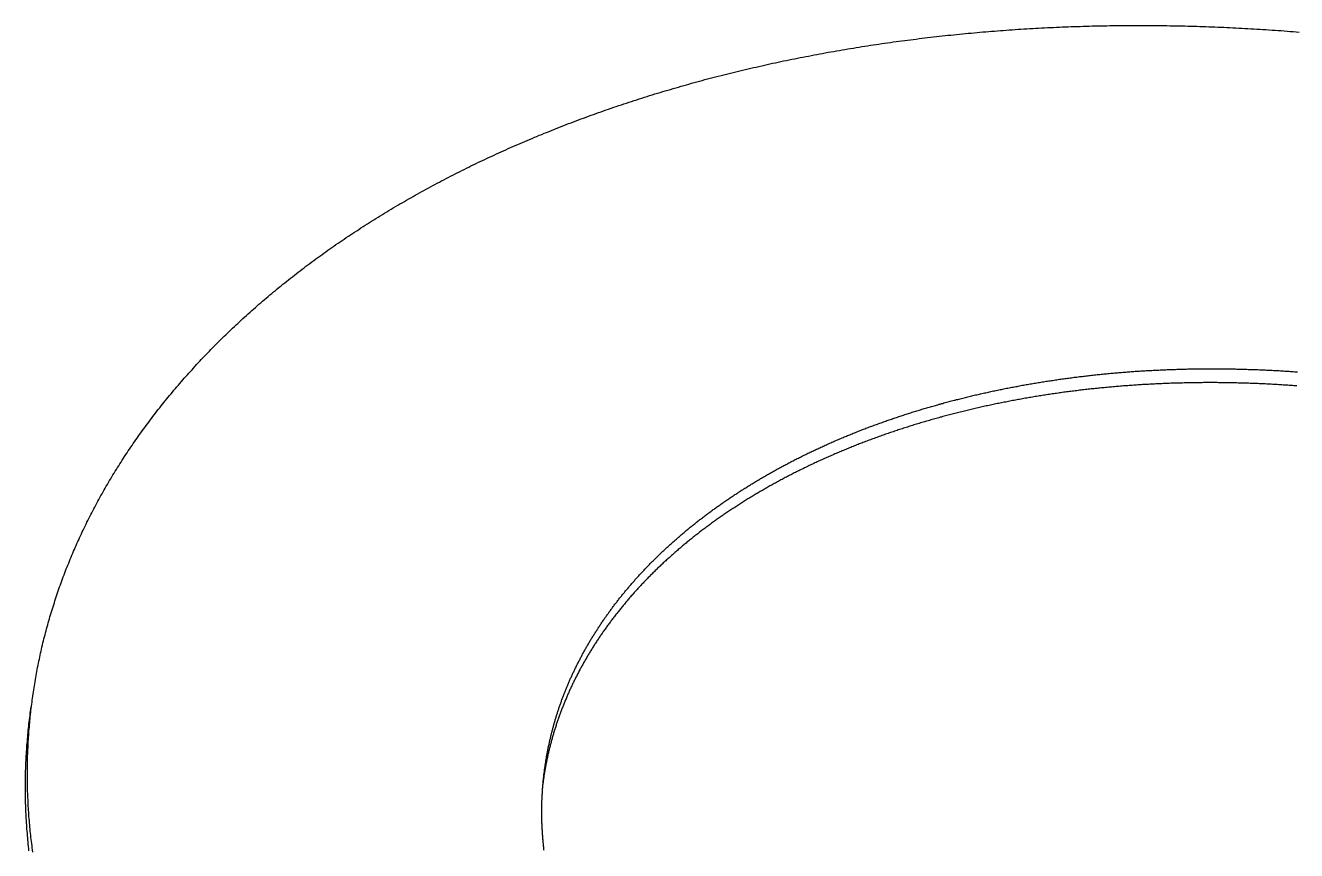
# Model space of a CAD drawing. Extents: x 2.75 to 8.34, y 2.35 to 7.17.
# Drawn here: x 7.69213 to 7.70933, y 7.07518 to 7.08635 of the extents above; entities that cross this region are included whole.
import ezdxf

# ---------------------------------------------------------------- set-up
doc = ezdxf.new("R2010")
doc.units = 0
doc.header["$LTSCALE"] = 0.5
doc.layers.add('VISIBLE', color=7, linetype='CONTINUOUS')

msp = doc.modelspace()

# ---------------------------------------------------------------- linework, layer by layer
at = {"layer": 'VISIBLE'}
for points in [[(7.697255, 7.083967), (7.697284, 7.083984), (7.697313, 7.084), (7.697342, 7.084017), (7.697372, 7.084033), (7.697401, 7.08405), (7.69743, 7.084066), (7.69746, 7.084083), (7.697489, 7.084099), (7.697519, 7.084116), (7.697549, 7.084132), (7.697578, 7.084148), (7.697608, 7.084164), (7.697638, 7.08418), (7.697668, 7.084196), (7.697698, 7.084212), (7.697728, 7.084228), (7.697758, 7.084244), (7.697788, 7.08426), (7.697819, 7.084276), (7.697849, 7.084291), (7.697879, 7.084307), (7.69791, 7.084323), (7.69794, 7.084338), (7.697971, 7.084354), (7.698002, 7.084369), (7.698032, 7.084385), (7.698063, 7.0844), (7.698094, 7.084415), (7.698125, 7.08443), (7.698156, 7.084446), (7.698187, 7.084461), (7.698218, 7.084476), (7.698249, 7.084491), (7.69828, 7.084506), (7.698312, 7.084521), (7.698343, 7.084535), (7.698374, 7.08455), (7.698406, 7.084565), (7.698437, 7.08458), (7.698469, 7.084594), (7.698501, 7.084609), (7.698532, 7.084623), (7.698564, 7.084638), (7.698596, 7.084652), (7.698628, 7.084666), (7.69866, 7.084681), (7.698692, 7.084695), (7.698724, 7.084709), (7.698756, 7.084723), (7.698788, 7.084737), (7.69882, 7.084751), (7.698853, 7.084765), (7.698885, 7.084779), (7.698917, 7.084793), (7.69895, 7.084806), (7.698982, 7.08482), (7.699015, 7.084834), (7.699048, 7.084847), (7.69908, 7.084861), (7.699113, 7.084874), (7.699146, 7.084888), (7.699179, 7.084901), (7.699212, 7.084914), (7.699245, 7.084928), (7.699278, 7.084941), (7.699311, 7.084954), (7.699344, 7.084967), (7.699377, 7.08498), (7.699411, 7.084993), (7.699444, 7.085006), (7.699477, 7.085019), (7.699511, 7.085032), (7.699544, 7.085044), (7.699578, 7.085057), (7.699612, 7.08507), (7.699645, 7.085082), (7.699679, 7.085095), (7.699713, 7.085107), (7.699747, 7.085119), (7.699781, 7.085132), (7.699814, 7.085144), (7.699848, 7.085156), (7.699883, 7.085168), (7.699917, 7.08518), (7.699951, 7.085192), (7.699985, 7.085204), (7.700019, 7.085216), (7.700054, 7.085228), (7.700088, 7.08524), (7.700122, 7.085251), (7.700157, 7.085263), (7.700191, 7.085275), (7.700226, 7.085286), (7.700261, 7.085298), (7.700295, 7.085309), (7.70033, 7.08532), (7.700365, 7.085332), (7.7004, 7.085343), (7.700434, 7.085354), (7.700469, 7.085365), (7.700504, 7.085376), (7.700539, 7.085387), (7.700574, 7.085398), (7.70061, 7.085409), (7.700645, 7.08542), (7.70068, 7.085431), (7.700715, 7.085441), (7.700751, 7.085452), (7.700786, 7.085462), (7.700821, 7.085473), (7.700857, 7.085483), (7.700892, 7.085494), (7.700928, 7.085504), (7.700964, 7.085514), (7.700999, 7.085525), (7.701035, 7.085535), (7.701071, 7.085545), (7.701106, 7.085555), (7.701142, 7.085565), (7.701178, 7.085575), (7.701214, 7.085585), (7.70125, 7.085594), (7.701286, 7.085604), (7.701322, 7.085614), (7.701358, 7.085623), (7.701395, 7.085633), (7.701431, 7.085642), (7.701467, 7.085652), (7.701503, 7.085661), (7.70154, 7.08567), (7.701576, 7.085679), (7.701612, 7.085689), (7.701649, 7.085698), (7.701685, 7.085707), (7.701722, 7.085716), (7.701759, 7.085725), (7.701795, 7.085733), (7.701832, 7.085742), (7.701869, 7.085751), (7.701905, 7.08576), (7.701942, 7.085768), (7.701979, 7.085777), (7.702016, 7.085785), (7.702053, 7.085794), (7.70209, 7.085802), (7.702127, 7.08581), (7.702164, 7.085819), (7.702201, 7.085827), (7.702238, 7.085835), (7.702275, 7.085843), (7.702313, 7.085851), (7.70235, 7.085859), (7.702387, 7.085867), (7.702424, 7.085874), (7.702462, 7.085882), (7.702499, 7.08589), (7.702537, 7.085897), (7.702574, 7.085905), (7.702612, 7.085912), (7.702649, 7.08592), (7.702687, 7.085927), (7.702725, 7.085934), (7.702762, 7.085942), (7.7028, 7.085949), (7.702838, 7.085956), (7.702875, 7.085963), (7.702913, 7.08597), (7.702951, 7.085977), (7.702989, 7.085984), (7.703027, 7.08599), (7.703065, 7.085997), (7.703103, 7.086004), (7.703141, 7.08601), (7.703179, 7.086017), (7.703217, 7.086023), (7.703255, 7.08603), (7.703293, 7.086036), (7.703332, 7.086042), (7.70337, 7.086049), (7.703408, 7.086055), (7.703447, 7.086061), (7.703485, 7.086067), (7.703523, 7.086073), (7.703562, 7.086079), (7.7036, 7.086085), (7.703639, 7.08609), (7.703677, 7.086096), (7.703716, 7.086102), (7.703754, 7.086107), (7.703793, 7.086113), (7.703831, 7.086118), (7.70387, 7.086124), (7.703909, 7.086129), (7.703948, 7.086134), (7.703986, 7.086139), (7.704025, 7.086144), (7.704064, 7.08615), (7.704103, 7.086155), (7.704142, 7.086159), (7.70418, 7.086164), (7.704219, 7.086169), (7.704258, 7.086174), (7.704297, 7.086179), (7.704336, 7.086183), (7.704375, 7.086188), (7.704415, 7.086192), (7.704454, 7.086197), (7.704493, 7.086201), (7.704532, 7.086205), (7.704571, 7.08621), (7.70461, 7.086214), (7.70465, 7.086218), (7.704689, 7.086222), (7.704728, 7.086226), (7.704767, 7.08623), (7.704807, 7.086234), (7.704846, 7.086237), (7.704886, 7.086241), (7.704925, 7.086245), (7.704964, 7.086248), (7.705004, 7.086252), (7.705043, 7.086255), (7.705083, 7.086259), (7.705122, 7.086262), (7.705162, 7.086265), (7.705202, 7.086269), (7.705241, 7.086272), (7.705281, 7.086275), (7.70532, 7.086278), (7.70536, 7.086281), (7.7054, 7.086284), (7.70544, 7.086287), (7.705479, 7.086289), (7.705519, 7.086292), (7.705559, 7.086295), (7.705599, 7.086297), (7.705639, 7.0863), (7.705678, 7.086302), (7.705718, 7.086305), (7.705758, 7.086307), (7.705798, 7.086309), (7.705838, 7.086311), (7.705878, 7.086313), (7.705918, 7.086316), (7.705958, 7.086318), (7.705998, 7.086319), (7.706038, 7.086321), (7.706078, 7.086323), (7.706118, 7.086325), (7.706158, 7.086327), (7.706198, 7.086328), (7.706238, 7.08633), (7.706279, 7.086331), (7.706319, 7.086333), (7.706359, 7.086334), (7.706399, 7.086335), (7.706439, 7.086336), (7.706479, 7.086338), (7.70652, 7.086339), (7.70656, 7.08634), (7.7066, 7.086341), (7.706641, 7.086342), (7.706681, 7.086343), (7.706721, 7.086343), (7.706761, 7.086344), (7.706802, 7.086345), (7.706842, 7.086345), (7.706883, 7.086346), (7.706923, 7.086346), (7.706963, 7.086347), (7.707004, 7.086347), (7.707044, 7.086347), (7.707085, 7.086347), (7.707125, 7.086348), (7.707166, 7.086348), (7.707206, 7.086348), (7.707247, 7.086348), (7.707287, 7.086347), (7.707328, 7.086347), (7.707368, 7.086347), (7.707409, 7.086347), (7.707449, 7.086346), (7.70749, 7.086346), (7.70753, 7.086345), (7.707571, 7.086345), (7.707611, 7.086344), (7.707652, 7.086344), (7.707693, 7.086343), (7.707733, 7.086342), (7.707774, 7.086341), (7.707815, 7.08634), (7.707855, 7.086339), (7.707896, 7.086338), (7.707936, 7.086337), (7.707977, 7.086336), (7.708018, 7.086335), (7.708058, 7.086333), (7.708099, 7.086332), (7.70814, 7.08633), (7.708181, 7.086329), (7.708221, 7.086327), (7.708262, 7.086326), (7.708303, 7.086324), (7.708343, 7.086322), (7.708384, 7.08632), (7.708425, 7.086318), (7.708466, 7.086316), (7.708506, 7.086314), (7.708547, 7.086312), (7.708588, 7.08631), (7.708629, 7.086308), (7.708669, 7.086306), (7.70871, 7.086303), (7.708751, 7.086301), (7.708792, 7.086299), (7.708833, 7.086296), (7.708873, 7.086293), (7.708914, 7.086291), (7.708955, 7.086288), (7.708996, 7.086285), (7.709037, 7.086282), (7.709077, 7.08628), (7.709118, 7.086277), (7.709159, 7.086274), (7.7092, 7.08627), (7.709241, 7.086267), (7.709281, 7.086264), (7.709322, 7.086261), (7.709363, 7.086258)], [(7.692227, 7.075165), (7.692223, 7.075194), (7.692219, 7.075222), (7.692216, 7.07525), (7.692212, 7.075278), (7.692209, 7.075307), (7.692205, 7.075335), (7.692202, 7.075363), (7.692199, 7.075391), (7.692196, 7.07542), (7.692193, 7.075448), (7.69219, 7.075476), (7.692188, 7.075504), (7.692185, 7.075533), (7.692182, 7.075561), (7.69218, 7.075589), (7.692178, 7.075618), (7.692175, 7.075646), (7.692173, 7.075674), (7.692171, 7.075702), (7.692169, 7.075731), (7.692168, 7.075759), (7.692166, 7.075787), (7.692164, 7.075815), (7.692163, 7.075844), (7.692162, 7.075872), (7.69216, 7.0759), (7.692159, 7.075928), (7.692158, 7.075956), (7.692157, 7.075985), (7.692156, 7.076013), (7.692156, 7.076041), (7.692155, 7.076069), (7.692154, 7.076098), (7.692154, 7.076126), (7.692154, 7.076154), (7.692154, 7.076182), (7.692153, 7.07621), (7.692153, 7.076238), (7.692154, 7.076267), (7.692154, 7.076295), (7.692154, 7.076323), (7.692154, 7.076351), (7.692155, 7.076379), (7.692156, 7.076407), (7.692156, 7.076436), (7.692157, 7.076464), (7.692158, 7.076492), (7.692159, 7.07652), (7.69216, 7.076548), (7.692162, 7.076576), (7.692163, 7.076604), (7.692164, 7.076632), (7.692166, 7.07666), (7.692168, 7.076688), (7.692169, 7.076716), (7.692171, 7.076744), (7.692173, 7.076772), (7.692175, 7.0768), (7.692178, 7.076828), (7.69218, 7.076856), (7.692182, 7.076884), (7.692185, 7.076912), (7.692188, 7.07694), (7.69219, 7.076968), (7.692193, 7.076996), (7.692196, 7.077024), (7.692199, 7.077052), (7.692202, 7.07708), (7.692205, 7.077108), (7.692209, 7.077136), (7.692212, 7.077164), (7.692216, 7.077192), (7.692219, 7.077219), (7.692223, 7.077247), (7.692227, 7.077275), (7.692231, 7.077303), (7.692235, 7.077331), (7.692239, 7.077358), (7.692244, 7.077386), (7.692248, 7.077414), (7.692253, 7.077442), (7.692257, 7.077469), (7.692262, 7.077497), (7.692267, 7.077525), (7.692272, 7.077553), (7.692277, 7.07758), (7.692282, 7.077608), (7.692287, 7.077636), (7.692292, 7.077663), (7.692298, 7.077691), (7.692303, 7.077718), (7.692309, 7.077746), (7.692315, 7.077773), (7.692321, 7.077801), (7.692326, 7.077829), (7.692333, 7.077856), (7.692339, 7.077884), (7.692345, 7.077911), (7.692351, 7.077938), (7.692358, 7.077966), (7.692364, 7.077993), (7.692371, 7.078021), (7.692378, 7.078048), (7.692385, 7.078076), (7.692392, 7.078103), (7.692399, 7.07813), (7.692406, 7.078158), (7.692413, 7.078185), (7.692421, 7.078212), (7.692428, 7.078239), (7.692436, 7.078267), (7.692444, 7.078294), (7.692451, 7.078321), (7.692459, 7.078348), (7.692467, 7.078375), (7.692475, 7.078402), (7.692484, 7.07843), (7.692492, 7.078457), (7.6925, 7.078484), (7.692509, 7.078511), (7.692518, 7.078538), (7.692526, 7.078565), (7.692535, 7.078592), (7.692544, 7.078619), (7.692553, 7.078646), (7.692562, 7.078673), (7.692572, 7.0787), (7.692581, 7.078726), (7.69259, 7.078753), (7.6926, 7.07878), (7.69261, 7.078807), (7.692619, 7.078834), (7.692629, 7.07886), (7.692639, 7.078887), (7.692649, 7.078914), (7.69266, 7.078941), (7.69267, 7.078967), (7.69268, 7.078994), (7.692691, 7.079021), (7.692701, 7.079047), (7.692712, 7.079074), (7.692723, 7.0791), (7.692734, 7.079127), (7.692745, 7.079153), (7.692756, 7.07918), (7.692767, 7.079206), (7.692778, 7.079233), (7.692789, 7.079259), (7.692801, 7.079285), (7.692813, 7.079312), (7.692824, 7.079338), (7.692836, 7.079364), (7.692848, 7.07939), (7.69286, 7.079417), (7.692872, 7.079443), (7.692884, 7.079469), (7.692896, 7.079495), (7.692909, 7.079521), (7.692921, 7.079547), (7.692934, 7.079573), (7.692947, 7.0796), (7.692959, 7.079626), (7.692972, 7.079652), (7.692985, 7.079677), (7.692998, 7.079703), (7.693012, 7.079729), (7.693025, 7.079755), (7.693038, 7.079781), (7.693052, 7.079807), (7.693065, 7.079832), (7.693079, 7.079858), (7.693093, 7.079884), (7.693107, 7.07991), (7.693121, 7.079935), (7.693135, 7.079961), (7.693149, 7.079986), (7.693163, 7.080012), (7.693178, 7.080038), (7.693192, 7.080063), (7.693207, 7.080088), (7.693221, 7.080114), (7.693236, 7.080139), (7.693251, 7.080165), (7.693266, 7.08019), (7.693281, 7.080215), (7.693296, 7.080241), (7.693311, 7.080266), (7.693327, 7.080291), (7.693342, 7.080316), (7.693358, 7.080341), (7.693373, 7.080366), (7.693389, 7.080391), (7.693405, 7.080416), (7.693421, 7.080441), (7.693437, 7.080466), (7.693453, 7.080491), (7.693469, 7.080516), (7.693486, 7.080541), (7.693502, 7.080566), (7.693519, 7.080591), (7.693535, 7.080615), (7.693552, 7.08064), (7.693569, 7.080665), (7.693586, 7.08069), (7.693603, 7.080714), (7.69362, 7.080739), (7.693637, 7.080763), (7.693654, 7.080788), (7.693672, 7.080812), (7.693689, 7.080837), (7.693707, 7.080861), (7.693724, 7.080885), (7.693742, 7.08091), (7.69376, 7.080934), (7.693778, 7.080958), (7.693796, 7.080982), (7.693814, 7.081007), (7.693832, 7.081031), (7.693851, 7.081055), (7.693869, 7.081079), (7.693887, 7.081103), (7.693906, 7.081127), (7.693925, 7.081151), (7.693944, 7.081175), (7.693962, 7.081199), (7.693981, 7.081222), (7.694001, 7.081246), (7.69402, 7.08127), (7.694039, 7.081294), (7.694058, 7.081317), (7.694078, 7.081341), (7.694097, 7.081365), (7.694117, 7.081388), (7.694137, 7.081412), (7.694157, 7.081435), (7.694176, 7.081459), (7.694196, 7.081482), (7.694217, 7.081505), (7.694237, 7.081529), (7.694257, 7.081552), (7.694277, 7.081575), (7.694298, 7.081598), (7.694318, 7.081621), (7.694339, 7.081644), (7.69436, 7.081667), (7.694381, 7.08169), (7.694402, 7.081713), (7.694423, 7.081736), (7.694444, 7.081759), (7.694465, 7.081782), (7.694486, 7.081805), (7.694507, 7.081828), (7.694529, 7.08185), (7.69455, 7.081873), (7.694572, 7.081896), (7.694594, 7.081918), (7.694616, 7.081941), (7.694638, 7.081963), (7.69466, 7.081986), (7.694682, 7.082008), (7.694704, 7.08203), (7.694726, 7.082053), (7.694748, 7.082075), (7.694771, 7.082097), (7.694793, 7.082119), (7.694816, 7.082142), (7.694839, 7.082164), (7.694862, 7.082186), (7.694884, 7.082208), (7.694907, 7.08223), (7.694931, 7.082252), (7.694954, 7.082273), (7.694977, 7.082295), (7.695, 7.082317), (7.695024, 7.082339), (7.695047, 7.08236), (7.695071, 7.082382), (7.695094, 7.082404), (7.695118, 7.082425), (7.695142, 7.082447), (7.695166, 7.082468), (7.69519, 7.082489), (7.695214, 7.082511), (7.695238, 7.082532), (7.695262, 7.082553), (7.695287, 7.082575), (7.695311, 7.082596), (7.695336, 7.082617), (7.69536, 7.082638), (7.695385, 7.082659), (7.69541, 7.08268), (7.695435, 7.082701), (7.69546, 7.082722), (7.695485, 7.082742), (7.69551, 7.082763), (7.695535, 7.082784), (7.69556, 7.082805), (7.695586, 7.082825), (7.695611, 7.082846), (7.695637, 7.082866), (7.695662, 7.082887), (7.695688, 7.082907), (7.695714, 7.082928), (7.69574, 7.082948), (7.695766, 7.082968), (7.695792, 7.082988), (7.695818, 7.083008), (7.695844, 7.083029), (7.69587, 7.083049), (7.695897, 7.083069), (7.695923, 7.083089), (7.69595, 7.083109), (7.695976, 7.083128), (7.696003, 7.083148), (7.69603, 7.083168), (7.696057, 7.083188), (7.696084, 7.083207), (7.696111, 7.083227), (7.696138, 7.083246), (7.696165, 7.083266), (7.696192, 7.083285), (7.696219, 7.083305), (7.696247, 7.083324), (7.696274, 7.083343), (7.696302, 7.083363), (7.696329, 7.083382), (7.696357, 7.083401), (7.696385, 7.08342), (7.696413, 7.083439), (7.696441, 7.083458), (7.696469, 7.083477), (7.696497, 7.083496), (7.696525, 7.083515), (7.696554, 7.083533), (7.696582, 7.083552), (7.69661, 7.083571), (7.696639, 7.083589), (7.696667, 7.083608), (7.696696, 7.083626), (7.696725, 7.083645), (7.696754, 7.083663), (7.696783, 7.083681), (7.696811, 7.0837), (7.696841, 7.083718), (7.69687, 7.083736), (7.696899, 7.083754), (7.696928, 7.083772), (7.696957, 7.08379), (7.696987, 7.083808), (7.697016, 7.083826), (7.697046, 7.083844), (7.697076, 7.083861), (7.697105, 7.083879), (7.697135, 7.083897), (7.697165, 7.083914), (7.697195, 7.083932), (7.697225, 7.083949), (7.697255, 7.083967)], [(7.70214, 7.080254), (7.702153, 7.080262), (7.702167, 7.08027), (7.70218, 7.080277), (7.702194, 7.080285), (7.702208, 7.080293), (7.702221, 7.080301), (7.702235, 7.080308), (7.702249, 7.080316), (7.702263, 7.080324), (7.702277, 7.080331), (7.70229, 7.080339), (7.702304, 7.080347), (7.702318, 7.080354), (7.702332, 7.080362), (7.702346, 7.080369), (7.70236, 7.080377), (7.702374, 7.080384), (7.702388, 7.080392), (7.702402, 7.080399), (7.702416, 7.080407), (7.70243, 7.080414), (7.702444, 7.080422), (7.702458, 7.080429), (7.702472, 7.080436), (7.702486, 7.080444), (7.702501, 7.080451), (7.702515, 7.080458), (7.702529, 7.080466), (7.702543, 7.080473), (7.702558, 7.08048), (7.702572, 7.080487), (7.702586, 7.080495), (7.7026, 7.080502), (7.702615, 7.080509), (7.702629, 7.080516), (7.702644, 7.080523), (7.702658, 7.080531), (7.702672, 7.080538), (7.702687, 7.080545), (7.702701, 7.080552), (7.702716, 7.080559), (7.702731, 7.080566), (7.702745, 7.080573), (7.70276, 7.08058), (7.702774, 7.080587), (7.702789, 7.080594), (7.702804, 7.080601), (7.702818, 7.080607), (7.702833, 7.080614), (7.702848, 7.080621), (7.702862, 7.080628), (7.702877, 7.080635), (7.702892, 7.080642), (7.702907, 7.080648), (7.702922, 7.080655), (7.702936, 7.080662), (7.702951, 7.080669), (7.702966, 7.080675), (7.702981, 7.080682), (7.702996, 7.080689), (7.703011, 7.080695), (7.703026, 7.080702), (7.703041, 7.080709), (7.703056, 7.080715), (7.703071, 7.080722), (7.703086, 7.080728), (7.703101, 7.080735), (7.703116, 7.080741), (7.703131, 7.080748), (7.703146, 7.080754), (7.703162, 7.080761), (7.703177, 7.080767), (7.703192, 7.080773), (7.703207, 7.08078), (7.703222, 7.080786), (7.703238, 7.080792), (7.703253, 7.080799), (7.703268, 7.080805), (7.703284, 7.080811), (7.703299, 7.080818), (7.703314, 7.080824), (7.70333, 7.08083), (7.703345, 7.080836), (7.703361, 7.080842), (7.703376, 7.080848), (7.703392, 7.080855), (7.703407, 7.080861), (7.703423, 7.080867), (7.703438, 7.080873), (7.703454, 7.080879), (7.703469, 7.080885), (7.703485, 7.080891), (7.703501, 7.080897), (7.703516, 7.080903), (7.703532, 7.080909), (7.703548, 7.080915), (7.703563, 7.080921), (7.703579, 7.080926), (7.703595, 7.080932), (7.70361, 7.080938), (7.703626, 7.080944), (7.703642, 7.08095), (7.703658, 7.080955), (7.703674, 7.080961), (7.70369, 7.080967), (7.703705, 7.080973), (7.703721, 7.080978), (7.703737, 7.080984), (7.703753, 7.08099), (7.703769, 7.080995), (7.703785, 7.081001), (7.703801, 7.081006), (7.703817, 7.081012), (7.703833, 7.081018), (7.703849, 7.081023), (7.703865, 7.081029), (7.703881, 7.081034), (7.703897, 7.081039), (7.703914, 7.081045), (7.70393, 7.08105), (7.703946, 7.081056), (7.703962, 7.081061), (7.703978, 7.081066), (7.703995, 7.081072), (7.704011, 7.081077), (7.704027, 7.081082), (7.704043, 7.081088), (7.70406, 7.081093), (7.704076, 7.081098), (7.704092, 7.081103), (7.704109, 7.081108), (7.704125, 7.081114), (7.704141, 7.081119), (7.704158, 7.081124), (7.704174, 7.081129), (7.704191, 7.081134), (7.704207, 7.081139), (7.704224, 7.081144), (7.70424, 7.081149), (7.704257, 7.081154), (7.704273, 7.081159), (7.70429, 7.081164), (7.704306, 7.081169), (7.704323, 7.081174), (7.70434, 7.081179), (7.704356, 7.081183), (7.704373, 7.081188), (7.70439, 7.081193), (7.704406, 7.081198), (7.704423, 7.081203), (7.70444, 7.081207), (7.704456, 7.081212), (7.704473, 7.081217), (7.70449, 7.081222), (7.704507, 7.081226), (7.704524, 7.081231), (7.70454, 7.081235), (7.704557, 7.08124), (7.704574, 7.081245), (7.704591, 7.081249), (7.704608, 7.081254), (7.704625, 7.081258), (7.704642, 7.081263), (7.704659, 7.081267), (7.704676, 7.081272), (7.704693, 7.081276), (7.70471, 7.08128), (7.704727, 7.081285), (7.704744, 7.081289), (7.704761, 7.081293), (7.704778, 7.081298), (7.704795, 7.081302), (7.704812, 7.081306), (7.704829, 7.081311), (7.704846, 7.081315), (7.704863, 7.081319), (7.704881, 7.081323), (7.704898, 7.081327), (7.704915, 7.081331), (7.704932, 7.081336), (7.704949, 7.08134), (7.704967, 7.081344), (7.704984, 7.081348), (7.705001, 7.081352), (7.705019, 7.081356), (7.705036, 7.08136), (7.705053, 7.081364), (7.705071, 7.081368), (7.705088, 7.081372), (7.705105, 7.081375), (7.705123, 7.081379), (7.70514, 7.081383), (7.705158, 7.081387), (7.705175, 7.081391), (7.705192, 7.081395), (7.70521, 7.081398), (7.705227, 7.081402), (7.705245, 7.081406), (7.705262, 7.081409), (7.70528, 7.081413), (7.705298, 7.081417), (7.705315, 7.08142), (7.705333, 7.081424), (7.70535, 7.081428), (7.705368, 7.081431), (7.705386, 7.081435), (7.705403, 7.081438), (7.705421, 7.081442), (7.705439, 7.081445), (7.705456, 7.081449), (7.705474, 7.081452), (7.705492, 7.081455), (7.705509, 7.081459), (7.705527, 7.081462), (7.705545, 7.081465), (7.705563, 7.081469), (7.70558, 7.081472), (7.705598, 7.081475), (7.705616, 7.081479), (7.705634, 7.081482), (7.705651, 7.081485), (7.705669, 7.081488), (7.705687, 7.081491), (7.705705, 7.081494), (7.705723, 7.081497), (7.705741, 7.0815), (7.705759, 7.081504), (7.705776, 7.081507), (7.705794, 7.08151), (7.705812, 7.081513), (7.70583, 7.081516), (7.705848, 7.081518), (7.705866, 7.081521), (7.705884, 7.081524), (7.705902, 7.081527), (7.70592, 7.08153), (7.705938, 7.081533), (7.705956, 7.081536), (7.705974, 7.081538), (7.705992, 7.081541), (7.70601, 7.081544), (7.706028, 7.081546), (7.706046, 7.081549), (7.706064, 7.081552), (7.706082, 7.081554), (7.7061, 7.081557), (7.706118, 7.08156), (7.706136, 7.081562), (7.706154, 7.081565), (7.706173, 7.081567), (7.706191, 7.08157), (7.706209, 7.081572), (7.706227, 7.081575), (7.706245, 7.081577), (7.706263, 7.08158), (7.706282, 7.081582), (7.7063, 7.081584), (7.706318, 7.081587), (7.706336, 7.081589), (7.706354, 7.081591), (7.706373, 7.081593), (7.706391, 7.081596), (7.706409, 7.081598), (7.706427, 7.0816), (7.706446, 7.081602), (7.706464, 7.081604), (7.706482, 7.081607), (7.7065, 7.081609), (7.706519, 7.081611), (7.706537, 7.081613), (7.706555, 7.081615), (7.706574, 7.081617), (7.706592, 7.081619), (7.70661, 7.081621), (7.706629, 7.081623), (7.706647, 7.081625), (7.706666, 7.081627), (7.706684, 7.081628), (7.706702, 7.08163), (7.706721, 7.081632), (7.706739, 7.081634), (7.706758, 7.081636), (7.706776, 7.081637), (7.706794, 7.081639), (7.706813, 7.081641), (7.706831, 7.081643), (7.70685, 7.081644), (7.706868, 7.081646), (7.706887, 7.081647), (7.706905, 7.081649), (7.706924, 7.081651), (7.706942, 7.081652), (7.706961, 7.081654), (7.706979, 7.081655), (7.706998, 7.081657), (7.707016, 7.081658), (7.707035, 7.08166), (7.707053, 7.081661), (7.707072, 7.081662), (7.70709, 7.081664), (7.707109, 7.081665), (7.707128, 7.081666), (7.707146, 7.081668), (7.707165, 7.081669), (7.707183, 7.08167), (7.707202, 7.081671), (7.707221, 7.081673), (7.707239, 7.081674), (7.707258, 7.081675), (7.707277, 7.081676), (7.707295, 7.081677), (7.707314, 7.081678), (7.707333, 7.081679), (7.707351, 7.08168), (7.70737, 7.081681), (7.707389, 7.081682), (7.707407, 7.081683), (7.707426, 7.081684), (7.707445, 7.081685), (7.707463, 7.081686), (7.707482, 7.081687), (7.707501, 7.081688), (7.70752, 7.081689), (7.707538, 7.081689), (7.707557, 7.08169), (7.707576, 7.081691), (7.707595, 7.081692), (7.707613, 7.081692), (7.707632, 7.081693), (7.707651, 7.081694), (7.70767, 7.081694), (7.707688, 7.081695), (7.707707, 7.081696), (7.707726, 7.081696), (7.707745, 7.081697), (7.707764, 7.081697), (7.707782, 7.081698), (7.707801, 7.081698), (7.70782, 7.081699), (7.707839, 7.081699), (7.707858, 7.0817), (7.707877, 7.0817), (7.707895, 7.0817), (7.707914, 7.081701), (7.707933, 7.081701), (7.707952, 7.081701), (7.707971, 7.081702), (7.70799, 7.081702), (7.708009, 7.081702), (7.708028, 7.081702), (7.708047, 7.081702), (7.708065, 7.081703), (7.708084, 7.081703), (7.708103, 7.081703), (7.708122, 7.081703), (7.708141, 7.081703), (7.70816, 7.081703), (7.708179, 7.081703), (7.708198, 7.081703), (7.708217, 7.081703), (7.708236, 7.081703), (7.708255, 7.081703), (7.708274, 7.081703), (7.708293, 7.081703), (7.708312, 7.081703), (7.708331, 7.081702), (7.70835, 7.081702), (7.708369, 7.081702), (7.708388, 7.081702), (7.708407, 7.081701), (7.708425, 7.081701), (7.708444, 7.081701), (7.708463, 7.081701), (7.708482, 7.0817), (7.708502, 7.0817), (7.708521, 7.081699), (7.70854, 7.081699), (7.708559, 7.081699), (7.708578, 7.081698), (7.708597, 7.081698), (7.708616, 7.081697), (7.708635, 7.081697), (7.708654, 7.081696), (7.708673, 7.081695), (7.708692, 7.081695), (7.708711, 7.081694), (7.70873, 7.081694), (7.708749, 7.081693), (7.708768, 7.081692), (7.708787, 7.081691), (7.708806, 7.081691), (7.708825, 7.08169), (7.708844, 7.081689), (7.708863, 7.081688), (7.708882, 7.081687), (7.708902, 7.081687), (7.708921, 7.081686), (7.70894, 7.081685), (7.708959, 7.081684), (7.708978, 7.081683), (7.708997, 7.081682), (7.709016, 7.081681), (7.709035, 7.08168), (7.709054, 7.081679), (7.709073, 7.081678), (7.709093, 7.081677), (7.709112, 7.081676), (7.709131, 7.081674), (7.70915, 7.081673), (7.709169, 7.081672), (7.709188, 7.081671), (7.709207, 7.08167), (7.709226, 7.081668), (7.709246, 7.081667), (7.709265, 7.081666), (7.709284, 7.081664), (7.709303, 7.081663), (7.709322, 7.081662), (7.709341, 7.08166)], [(7.709332, 7.081471), (7.709312, 7.081472), (7.709292, 7.081474), (7.709271, 7.081475), (7.709251, 7.081477), (7.70923, 7.081478), (7.70921, 7.081479), (7.709189, 7.081481), (7.709169, 7.081482), (7.709149, 7.081483), (7.709128, 7.081485), (7.709108, 7.081486), (7.709087, 7.081487), (7.709067, 7.081488), (7.709047, 7.08149), (7.709026, 7.081491), (7.709006, 7.081492), (7.708985, 7.081493), (7.708965, 7.081494), (7.708945, 7.081495), (7.708924, 7.081496), (7.708904, 7.081497), (7.708883, 7.081498), (7.708863, 7.081499), (7.708842, 7.0815), (7.708822, 7.081501), (7.708802, 7.081502), (7.708781, 7.081502), (7.708761, 7.081503), (7.708741, 7.081504), (7.70872, 7.081505), (7.7087, 7.081505), (7.708679, 7.081506), (7.708659, 7.081507), (7.708639, 7.081507), (7.708618, 7.081508), (7.708598, 7.081509), (7.708577, 7.081509), (7.708557, 7.08151), (7.708537, 7.08151), (7.708516, 7.081511), (7.708496, 7.081511), (7.708476, 7.081512), (7.708455, 7.081512), (7.708435, 7.081512), (7.708415, 7.081513), (7.708394, 7.081513), (7.708374, 7.081513), (7.708354, 7.081514), (7.708333, 7.081514), (7.708313, 7.081514), (7.708293, 7.081514), (7.708272, 7.081514), (7.708252, 7.081515), (7.708232, 7.081515), (7.708211, 7.081515), (7.708191, 7.081515), (7.708171, 7.081515), (7.708151, 7.081515), (7.70813, 7.081515), (7.70811, 7.081515), (7.70809, 7.081515), (7.708069, 7.081515), (7.708049, 7.081514), (7.708029, 7.081514), (7.708009, 7.081514), (7.707988, 7.081514), (7.707968, 7.081514), (7.707948, 7.081513), (7.707928, 7.081513), (7.707907, 7.081513), (7.707887, 7.081513), (7.707867, 7.081512), (7.707847, 7.081512), (7.707827, 7.081511), (7.707806, 7.081511), (7.707786, 7.08151), (7.707766, 7.08151), (7.707746, 7.081509), (7.707726, 7.081509), (7.707705, 7.081508), (7.707685, 7.081508), (7.707665, 7.081507), (7.707645, 7.081506), (7.707625, 7.081506), (7.707605, 7.081505), (7.707585, 7.081504), (7.707564, 7.081503), (7.707544, 7.081503), (7.707524, 7.081502), (7.707504, 7.081501), (7.707484, 7.0815), (7.707464, 7.081499), (7.707444, 7.081498), (7.707424, 7.081497), (7.707404, 7.081496), (7.707384, 7.081495), (7.707364, 7.081494), (7.707344, 7.081493), (7.707323, 7.081492), (7.707303, 7.081491), (7.707283, 7.08149), (7.707263, 7.081489), (7.707243, 7.081488), (7.707223, 7.081486), (7.707203, 7.081485), (7.707183, 7.081484), (7.707163, 7.081483), (7.707144, 7.081481), (7.707124, 7.08148), (7.707104, 7.081478), (7.707084, 7.081477), (7.707064, 7.081476), (7.707044, 7.081474), (7.707024, 7.081473), (7.707004, 7.081471), (7.706984, 7.08147), (7.706964, 7.081468), (7.706944, 7.081466), (7.706925, 7.081465), (7.706905, 7.081463), (7.706885, 7.081462), (7.706865, 7.08146), (7.706845, 7.081458), (7.706825, 7.081456), (7.706806, 7.081455), (7.706786, 7.081453), (7.706766, 7.081451), (7.706746, 7.081449), (7.706726, 7.081447), (7.706707, 7.081445), (7.706687, 7.081443), (7.706667, 7.081441), (7.706647, 7.081439), (7.706628, 7.081437), (7.706608, 7.081435), (7.706588, 7.081433), (7.706569, 7.081431), (7.706549, 7.081429), (7.706529, 7.081427), (7.70651, 7.081425), (7.70649, 7.081422), (7.70647, 7.08142), (7.706451, 7.081418), (7.706431, 7.081416), (7.706412, 7.081413), (7.706392, 7.081411), (7.706373, 7.081409), (7.706353, 7.081406), (7.706333, 7.081404), (7.706314, 7.081401), (7.706294, 7.081399), (7.706275, 7.081397), (7.706255, 7.081394), (7.706236, 7.081391), (7.706216, 7.081389), (7.706197, 7.081386), (7.706178, 7.081384), (7.706158, 7.081381), (7.706139, 7.081378), (7.706119, 7.081376), (7.7061, 7.081373), (7.70608, 7.08137), (7.706061, 7.081367), (7.706042, 7.081365), (7.706022, 7.081362), (7.706003, 7.081359), (7.705984, 7.081356), (7.705964, 7.081353), (7.705945, 7.08135), (7.705926, 7.081347), (7.705907, 7.081344), (7.705887, 7.081341), (7.705868, 7.081338), (7.705849, 7.081335), (7.70583, 7.081332), (7.705811, 7.081329), (7.705791, 7.081326), (7.705772, 7.081322), (7.705753, 7.081319), (7.705734, 7.081316), (7.705715, 7.081313), (7.705696, 7.081309), (7.705677, 7.081306), (7.705657, 7.081303), (7.705638, 7.081299), (7.705619, 7.081296), (7.7056, 7.081293), (7.705581, 7.081289), (7.705562, 7.081286), (7.705543, 7.081282), (7.705524, 7.081279), (7.705505, 7.081275), (7.705486, 7.081272), (7.705467, 7.081268), (7.705449, 7.081264), (7.70543, 7.081261), (7.705411, 7.081257), (7.705392, 7.081253), (7.705373, 7.08125), (7.705354, 7.081246), (7.705335, 7.081242), (7.705317, 7.081238), (7.705298, 7.081234), (7.705279, 7.081231), (7.70526, 7.081227), (7.705242, 7.081223), (7.705223, 7.081219), (7.705204, 7.081215), (7.705185, 7.081211), (7.705167, 7.081207), (7.705148, 7.081203), (7.705129, 7.081199), (7.705111, 7.081195), (7.705092, 7.081191), (7.705074, 7.081187), (7.705055, 7.081182), (7.705036, 7.081178), (7.705018, 7.081174), (7.704999, 7.08117), (7.704981, 7.081165), (7.704962, 7.081161), (7.704944, 7.081157), (7.704925, 7.081152), (7.704907, 7.081148), (7.704889, 7.081144), (7.70487, 7.081139), (7.704852, 7.081135), (7.704833, 7.08113), (7.704815, 7.081126), (7.704797, 7.081121), (7.704778, 7.081117), (7.70476, 7.081112), (7.704742, 7.081108), (7.704724, 7.081103), (7.704705, 7.081098), (7.704687, 7.081094), (7.704669, 7.081089), (7.704651, 7.081084), (7.704633, 7.081079), (7.704614, 7.081075), (7.704596, 7.08107), (7.704578, 7.081065), (7.70456, 7.08106), (7.704542, 7.081055), (7.704524, 7.08105), (7.704506, 7.081046), (7.704488, 7.081041), (7.70447, 7.081036), (7.704452, 7.081031), (7.704434, 7.081026), (7.704416, 7.08102), (7.704398, 7.081015), (7.70438, 7.08101), (7.704362, 7.081005), (7.704344, 7.081), (7.704327, 7.080995), (7.704309, 7.08099), (7.704291, 7.080984), (7.704273, 7.080979), (7.704255, 7.080974), (7.704238, 7.080969), (7.70422, 7.080963), (7.704202, 7.080958), (7.704185, 7.080952), (7.704167, 7.080947), (7.704149, 7.080942), (7.704132, 7.080936), (7.704114, 7.080931), (7.704097, 7.080925), (7.704079, 7.08092), (7.704061, 7.080914), (7.704044, 7.080909), (7.704026, 7.080903), (7.704009, 7.080897), (7.703991, 7.080892), (7.703974, 7.080886), (7.703957, 7.08088), (7.703939, 7.080875), (7.703922, 7.080869), (7.703905, 7.080863), (7.703887, 7.080857), (7.70387, 7.080851), (7.703853, 7.080846), (7.703835, 7.08084), (7.703818, 7.080834), (7.703801, 7.080828), (7.703784, 7.080822), (7.703767, 7.080816), (7.703749, 7.08081), (7.703732, 7.080804), (7.703715, 7.080798), (7.703698, 7.080792), (7.703681, 7.080786), (7.703664, 7.08078), (7.703647, 7.080773), (7.70363, 7.080767), (7.703613, 7.080761), (7.703596, 7.080755), (7.703579, 7.080749), (7.703562, 7.080742), (7.703545, 7.080736), (7.703529, 7.08073), (7.703512, 7.080723), (7.703495, 7.080717), (7.703478, 7.080711), (7.703461, 7.080704), (7.703445, 7.080698), (7.703428, 7.080691), (7.703411, 7.080685), (7.703395, 7.080678), (7.703378, 7.080672), (7.703361, 7.080665), (7.703345, 7.080659), (7.703328, 7.080652), (7.703312, 7.080646), (7.703295, 7.080639), (7.703279, 7.080632), (7.703262, 7.080626), (7.703246, 7.080619), (7.703229, 7.080612), (7.703213, 7.080605), (7.703196, 7.080599), (7.70318, 7.080592), (7.703164, 7.080585), (7.703147, 7.080578), (7.703131, 7.080571), (7.703115, 7.080564), (7.703099, 7.080557), (7.703082, 7.08055), (7.703066, 7.080543), (7.70305, 7.080536), (7.703034, 7.080529), (7.703018, 7.080522), (7.703002, 7.080515), (7.702986, 7.080508), (7.70297, 7.080501), (7.702954, 7.080494), (7.702938, 7.080487), (7.702922, 7.08048), (7.702906, 7.080472), (7.70289, 7.080465), (7.702874, 7.080458), (7.702858, 7.080451), (7.702842, 7.080443), (7.702827, 7.080436), (7.702811, 7.080429), (7.702795, 7.080421), (7.702779, 7.080414), (7.702764, 7.080407), (7.702748, 7.080399), (7.702732, 7.080392), (7.702717, 7.080384), (7.702701, 7.080377), (7.702685, 7.080369), (7.70267, 7.080362), (7.702654, 7.080354), (7.702639, 7.080346), (7.702623, 7.080339), (7.702608, 7.080331), (7.702593, 7.080323), (7.702577, 7.080316), (7.702562, 7.080308), (7.702547, 7.0803), (7.702531, 7.080293), (7.702516, 7.080285), (7.702501, 7.080277), (7.702486, 7.080269), (7.70247, 7.080261), (7.702455, 7.080254), (7.70244, 7.080246), (7.702425, 7.080238), (7.70241, 7.08023), (7.702395, 7.080222), (7.70238, 7.080214), (7.702365, 7.080206), (7.70235, 7.080198), (7.702335, 7.08019), (7.70232, 7.080182), (7.702305, 7.080174), (7.70229, 7.080166), (7.702275, 7.080157), (7.702261, 7.080149), (7.702246, 7.080141), (7.702231, 7.080133), (7.702216, 7.080125), (7.702202, 7.080117), (7.702187, 7.080108), (7.702172, 7.0801), (7.702158, 7.080092), (7.702143, 7.080083), (7.702129, 7.080075), (7.702114, 7.080067)], [(7.699146, 7.075184), (7.699144, 7.075196), (7.699143, 7.075208), (7.699142, 7.07522), (7.69914, 7.075232), (7.699139, 7.075244), (7.699138, 7.075256), (7.699137, 7.075268), (7.699136, 7.075279), (7.699134, 7.075291), (7.699133, 7.075303), (7.699132, 7.075315), (7.699131, 7.075327), (7.69913, 7.075339), (7.699129, 7.075351), (7.699128, 7.075363), (7.699127, 7.075374), (7.699127, 7.075386), (7.699126, 7.075398), (7.699125, 7.07541), (7.699124, 7.075422), (7.699123, 7.075434), (7.699123, 7.075446), (7.699122, 7.075458), (7.699121, 7.075469), (7.699121, 7.075481), (7.69912, 7.075493), (7.699119, 7.075505), (7.699119, 7.075517), (7.699118, 7.075529), (7.699118, 7.075541), (7.699117, 7.075553), (7.699117, 7.075564), (7.699117, 7.075576), (7.699116, 7.075588), (7.699116, 7.0756), (7.699116, 7.075612), (7.699116, 7.075624), (7.699115, 7.075636), (7.699115, 7.075648), (7.699115, 7.075659), (7.699115, 7.075671), (7.699115, 7.075683), (7.699115, 7.075695), (7.699115, 7.075707), (7.699115, 7.075719), (7.699115, 7.075731), (7.699115, 7.075742), (7.699115, 7.075754), (7.699115, 7.075766), (7.699115, 7.075778), (7.699116, 7.07579), (7.699116, 7.075802), (7.699116, 7.075814), (7.699116, 7.075825), (7.699117, 7.075837), (7.699117, 7.075849), (7.699117, 7.075861), (7.699118, 7.075873), (7.699118, 7.075885), (7.699119, 7.075896), (7.699119, 7.075908), (7.69912, 7.07592), (7.699121, 7.075932), (7.699121, 7.075944), (7.699122, 7.075955), (7.699122, 7.075967), (7.699123, 7.075979), (7.699124, 7.075991), (7.699125, 7.076002), (7.699126, 7.076014), (7.699126, 7.076026), (7.699127, 7.076038), (7.699128, 7.07605), (7.699129, 7.076061), (7.69913, 7.076073), (7.699131, 7.076085), (7.699132, 7.076097), (7.699133, 7.076108), (7.699134, 7.07612), (7.699135, 7.076132), (7.699137, 7.076144), (7.699138, 7.076155), (7.699139, 7.076167), (7.69914, 7.076179), (7.699142, 7.076191), (7.699143, 7.076202), (7.699144, 7.076214), (7.699146, 7.076226), (7.699147, 7.076237), (7.699149, 7.076249), (7.69915, 7.076261), (7.699152, 7.076272), (7.699153, 7.076284), (7.699155, 7.076296), (7.699156, 7.076307), (7.699158, 7.076319), (7.69916, 7.076331), (7.699161, 7.076343), (7.699163, 7.076354), (7.699165, 7.076366), (7.699167, 7.076377), (7.699168, 7.076389), (7.69917, 7.076401), (7.699172, 7.076412), (7.699174, 7.076424), (7.699176, 7.076436), (7.699178, 7.076447), (7.69918, 7.076459), (7.699182, 7.076471), (7.699184, 7.076482), (7.699186, 7.076494), (7.699189, 7.076505), (7.699191, 7.076517), (7.699193, 7.076529), (7.699195, 7.07654), (7.699197, 7.076552), (7.6992, 7.076563), (7.699202, 7.076575), (7.699204, 7.076586), (7.699207, 7.076598), (7.699209, 7.07661), (7.699212, 7.076621), (7.699214, 7.076633), (7.699217, 7.076644), (7.699219, 7.076656), (7.699222, 7.076667), (7.699225, 7.076679), (7.699227, 7.07669), (7.69923, 7.076702), (7.699233, 7.076713), (7.699235, 7.076725), (7.699238, 7.076736), (7.699241, 7.076748), (7.699244, 7.076759), (7.699247, 7.076771), (7.69925, 7.076782), (7.699253, 7.076794), (7.699255, 7.076805), (7.699258, 7.076817), (7.699262, 7.076828), (7.699265, 7.076839), (7.699268, 7.076851), (7.699271, 7.076862), (7.699274, 7.076874), (7.699277, 7.076885), (7.69928, 7.076897), (7.699284, 7.076908), (7.699287, 7.076919), (7.69929, 7.076931), (7.699294, 7.076942), (7.699297, 7.076954), (7.6993, 7.076965), (7.699304, 7.076976), (7.699307, 7.076988), (7.699311, 7.076999), (7.699314, 7.07701), (7.699318, 7.077022), (7.699321, 7.077033), (7.699325, 7.077045), (7.699329, 7.077056), (7.699332, 7.077067), (7.699336, 7.077078), (7.69934, 7.07709), (7.699344, 7.077101), (7.699347, 7.077112), (7.699351, 7.077124), (7.699355, 7.077135), (7.699359, 7.077146), (7.699363, 7.077158), (7.699367, 7.077169), (7.699371, 7.07718), (7.699375, 7.077191), (7.699379, 7.077203), (7.699383, 7.077214), (7.699387, 7.077225), (7.699391, 7.077236), (7.699396, 7.077248), (7.6994, 7.077259), (7.699404, 7.07727), (7.699408, 7.077281), (7.699413, 7.077292), (7.699417, 7.077304), (7.699421, 7.077315), (7.699426, 7.077326), (7.69943, 7.077337), (7.699435, 7.077348), (7.699439, 7.077359), (7.699444, 7.077371), (7.699448, 7.077382), (7.699453, 7.077393), (7.699457, 7.077404), (7.699462, 7.077415), (7.699467, 7.077426), (7.699471, 7.077437), (7.699476, 7.077448), (7.699481, 7.077459), (7.699486, 7.077471), (7.699491, 7.077482), (7.699495, 7.077493), (7.6995, 7.077504), (7.699505, 7.077515), (7.69951, 7.077526), (7.699515, 7.077537), (7.69952, 7.077548), (7.699525, 7.077559), (7.69953, 7.07757), (7.699536, 7.077581), (7.699541, 7.077592), (7.699546, 7.077603), (7.699551, 7.077614), (7.699556, 7.077625), (7.699562, 7.077636), (7.699567, 7.077647), (7.699572, 7.077658), (7.699578, 7.077669), (7.699583, 7.07768), (7.699588, 7.077691), (7.699594, 7.077701), (7.699599, 7.077712), (7.699605, 7.077723), (7.69961, 7.077734), (7.699616, 7.077745), (7.699621, 7.077756), (7.699627, 7.077767), (7.699633, 7.077778), (7.699638, 7.077789), (7.699644, 7.077799), (7.69965, 7.07781), (7.699656, 7.077821), (7.699662, 7.077832), (7.699667, 7.077843), (7.699673, 7.077854), (7.699679, 7.077864), (7.699685, 7.077875), (7.699691, 7.077886), (7.699697, 7.077897), (7.699703, 7.077907), (7.699709, 7.077918), (7.699715, 7.077929), (7.699721, 7.07794), (7.699728, 7.07795), (7.699734, 7.077961), (7.69974, 7.077972), (7.699746, 7.077983), (7.699752, 7.077993), (7.699759, 7.078004), (7.699765, 7.078015), (7.699771, 7.078025), (7.699778, 7.078036), (7.699784, 7.078047), (7.699791, 7.078057), (7.699797, 7.078068), (7.699804, 7.078079), (7.69981, 7.078089), (7.699817, 7.0781), (7.699824, 7.07811), (7.69983, 7.078121), (7.699837, 7.078132), (7.699844, 7.078142), (7.69985, 7.078153), (7.699857, 7.078163), (7.699864, 7.078174), (7.699871, 7.078184), (7.699877, 7.078195), (7.699884, 7.078205), (7.699891, 7.078216), (7.699898, 7.078226), (7.699905, 7.078237), (7.699912, 7.078247), (7.699919, 7.078258), (7.699926, 7.078268), (7.699933, 7.078279), (7.69994, 7.078289), (7.699948, 7.0783), (7.699955, 7.07831), (7.699962, 7.07832), (7.699969, 7.078331), (7.699976, 7.078341), (7.699984, 7.078351), (7.699991, 7.078362), (7.699998, 7.078372), (7.700006, 7.078382), (7.700013, 7.078393), (7.700021, 7.078403), (7.700028, 7.078413), (7.700036, 7.078424), (7.700043, 7.078434), (7.700051, 7.078444), (7.700058, 7.078454), (7.700066, 7.078465), (7.700073, 7.078475), (7.700081, 7.078485), (7.700089, 7.078495), (7.700096, 7.078505), (7.700104, 7.078516), (7.700112, 7.078526), (7.70012, 7.078536), (7.700128, 7.078546), (7.700135, 7.078556), (7.700143, 7.078566), (7.700151, 7.078576), (7.700159, 7.078587), (7.700167, 7.078597), (7.700175, 7.078607), (7.700183, 7.078617), (7.700191, 7.078627), (7.700199, 7.078637), (7.700207, 7.078647), (7.700216, 7.078657), (7.700224, 7.078667), (7.700232, 7.078677), (7.70024, 7.078687), (7.700248, 7.078697), (7.700257, 7.078707), (7.700265, 7.078717), (7.700273, 7.078727), (7.700282, 7.078736), (7.70029, 7.078746), (7.700298, 7.078756), (7.700307, 7.078766), (7.700315, 7.078776), (7.700324, 7.078786), (7.700332, 7.078796), (7.700341, 7.078805), (7.70035, 7.078815), (7.700358, 7.078825), (7.700367, 7.078835), (7.700375, 7.078845), (7.700384, 7.078854), (7.700393, 7.078864), (7.700402, 7.078874), (7.70041, 7.078884), (7.700419, 7.078893), (7.700428, 7.078903), (7.700437, 7.078913), (7.700446, 7.078922), (7.700455, 7.078932), (7.700464, 7.078942), (7.700473, 7.078951), (7.700482, 7.078961), (7.700491, 7.078971), (7.7005, 7.07898), (7.700509, 7.07899), (7.700518, 7.078999), (7.700527, 7.079009), (7.700536, 7.079018), (7.700545, 7.079028), (7.700555, 7.079037), (7.700564, 7.079047), (7.700573, 7.079056), (7.700582, 7.079066), (7.700592, 7.079075), (7.700601, 7.079085), (7.70061, 7.079094), (7.70062, 7.079104), (7.700629, 7.079113), (7.700639, 7.079123), (7.700648, 7.079132), (7.700658, 7.079141), (7.700667, 7.079151), (7.700677, 7.07916), (7.700686, 7.079169), (7.700696, 7.079179), (7.700706, 7.079188), (7.700715, 7.079197), (7.700725, 7.079207), (7.700735, 7.079216), (7.700744, 7.079225), (7.700754, 7.079234), (7.700764, 7.079244), (7.700774, 7.079253), (7.700784, 7.079262), (7.700794, 7.079271), (7.700804, 7.07928), (7.700813, 7.079289), (7.700823, 7.079299), (7.700833, 7.079308), (7.700843, 7.079317), (7.700853, 7.079326), (7.700864, 7.079335), (7.700874, 7.079344), (7.700884, 7.079353), (7.700894, 7.079362), (7.700904, 7.079371), (7.700914, 7.07938), (7.700924, 7.079389), (7.700935, 7.079398), (7.700945, 7.079407), (7.700955, 7.079416), (7.700966, 7.079425), (7.700976, 7.079434), (7.700986, 7.079443), (7.700997, 7.079452), (7.701007, 7.079461), (7.701018, 7.07947), (7.701028, 7.079479), (7.701039, 7.079487), (7.701049, 7.079496), (7.70106, 7.079505), (7.70107, 7.079514), (7.701081, 7.079523), (7.701092, 7.079532), (7.701102, 7.07954), (7.701113, 7.079549), (7.701124, 7.079558), (7.701134, 7.079567), (7.701145, 7.079575), (7.701156, 7.079584), (7.701167, 7.079593), (7.701178, 7.079601), (7.701189, 7.07961), (7.701199, 7.079619), (7.70121, 7.079627), (7.701221, 7.079636), (7.701232, 7.079644), (7.701243, 7.079653), (7.701254, 7.079662), (7.701265, 7.07967), (7.701277, 7.079679), (7.701288, 7.079687), (7.701299, 7.079696), (7.70131, 7.079704), (7.701321, 7.079713), (7.701332, 7.079721), (7.701344, 7.07973), (7.701355, 7.079738), (7.701366, 7.079746), (7.701377, 7.079755), (7.701389, 7.079763), (7.7014, 7.079772), (7.701411, 7.07978), (7.701423, 7.079788), (7.701434, 7.079797), (7.701446, 7.079805), (7.701457, 7.079813), (7.701469, 7.079822), (7.70148, 7.07983), (7.701492, 7.079838), (7.701503, 7.079846), (7.701515, 7.079855), (7.701527, 7.079863), (7.701538, 7.079871), (7.70155, 7.079879), (7.701562, 7.079887), (7.701573, 7.079896), (7.701585, 7.079904), (7.701597, 7.079912), (7.701609, 7.07992), (7.701621, 7.079928), (7.701632, 7.079936), (7.701644, 7.079944), (7.701656, 7.079952), (7.701668, 7.07996), (7.70168, 7.079968), (7.701692, 7.079976), (7.701704, 7.079984), (7.701716, 7.079992), (7.701728, 7.08), (7.70174, 7.080008), (7.701752, 7.080016), (7.701765, 7.080024), (7.701777, 7.080032), (7.701789, 7.08004), (7.701801, 7.080048), (7.701813, 7.080055), (7.701826, 7.080063), (7.701838, 7.080071), (7.70185, 7.080079), (7.701862, 7.080087), (7.701875, 7.080094), (7.701887, 7.080102), (7.7019, 7.08011), (7.701912, 7.080118), (7.701924, 7.080125), (7.701937, 7.080133), (7.701949, 7.080141), (7.701962, 7.080148), (7.701974, 7.080156), (7.701987, 7.080164), (7.702, 7.080171), (7.702012, 7.080179), (7.702025, 7.080186), (7.702038, 7.080194), (7.70205, 7.080202), (7.702063, 7.080209), (7.702076, 7.080217), (7.702088, 7.080224), (7.702101, 7.080232), (7.702114, 7.080239), (7.702127, 7.080246), (7.70214, 7.080254)], [(7.702114, 7.080067), (7.7021, 7.080058), (7.702086, 7.08005), (7.702071, 7.080042), (7.702057, 7.080034), (7.702043, 7.080025), (7.702029, 7.080017), (7.702015, 7.080009), (7.702001, 7.08), (7.701987, 7.079992), (7.701973, 7.079983), (7.701959, 7.079975), (7.701945, 7.079966), (7.701931, 7.079958), (7.701917, 7.079949), (7.701903, 7.079941), (7.70189, 7.079932), (7.701876, 7.079924), (7.701862, 7.079915), (7.701848, 7.079907), (7.701835, 7.079898), (7.701821, 7.079889), (7.701807, 7.079881), (7.701794, 7.079872), (7.70178, 7.079863), (7.701767, 7.079855), (7.701753, 7.079846), (7.70174, 7.079837), (7.701726, 7.079828), (7.701713, 7.079819), (7.701699, 7.079811), (7.701686, 7.079802), (7.701672, 7.079793), (7.701659, 7.079784), (7.701646, 7.079775), (7.701633, 7.079766), (7.701619, 7.079757), (7.701606, 7.079748), (7.701593, 7.079739), (7.70158, 7.07973), (7.701567, 7.079721), (7.701554, 7.079712), (7.701541, 7.079703), (7.701528, 7.079694), (7.701515, 7.079685), (7.701502, 7.079676), (7.701489, 7.079667), (7.701476, 7.079658), (7.701463, 7.079648), (7.70145, 7.079639), (7.701437, 7.07963), (7.701424, 7.079621), (7.701412, 7.079612), (7.701399, 7.079602), (7.701386, 7.079593), (7.701374, 7.079584), (7.701361, 7.079574), (7.701348, 7.079565), (7.701336, 7.079556), (7.701323, 7.079546), (7.701311, 7.079537), (7.701298, 7.079527), (7.701286, 7.079518), (7.701273, 7.079509), (7.701261, 7.079499), (7.701249, 7.07949), (7.701236, 7.07948), (7.701224, 7.079471), (7.701212, 7.079461), (7.7012, 7.079451), (7.701187, 7.079442), (7.701175, 7.079432), (7.701163, 7.079423), (7.701151, 7.079413), (7.701139, 7.079403), (7.701127, 7.079394), (7.701115, 7.079384), (7.701103, 7.079374), (7.701091, 7.079365), (7.701079, 7.079355), (7.701067, 7.079345), (7.701055, 7.079335), (7.701043, 7.079325), (7.701032, 7.079316), (7.70102, 7.079306), (7.701008, 7.079296), (7.700997, 7.079286), (7.700985, 7.079276), (7.700973, 7.079266), (7.700962, 7.079256), (7.70095, 7.079246), (7.700939, 7.079236), (7.700927, 7.079226), (7.700916, 7.079216), (7.700904, 7.079206), (7.700893, 7.079196), (7.700881, 7.079186), (7.70087, 7.079176), (7.700859, 7.079166), (7.700847, 7.079156), (7.700836, 7.079146), (7.700825, 7.079136), (7.700814, 7.079126), (7.700803, 7.079116), (7.700792, 7.079105), (7.700781, 7.079095), (7.700769, 7.079085), (7.700758, 7.079075), (7.700748, 7.079065), (7.700737, 7.079054), (7.700726, 7.079044), (7.700715, 7.079034), (7.700704, 7.079023), (7.700693, 7.079013), (7.700682, 7.079003), (7.700672, 7.078992), (7.700661, 7.078982), (7.70065, 7.078972), (7.70064, 7.078961), (7.700629, 7.078951), (7.700618, 7.07894), (7.700608, 7.07893), (7.700597, 7.078919), (7.700587, 7.078909), (7.700576, 7.078898), (7.700566, 7.078888), (7.700556, 7.078877), (7.700545, 7.078867), (7.700535, 7.078856), (7.700525, 7.078845), (7.700514, 7.078835), (7.700504, 7.078824), (7.700494, 7.078814), (7.700484, 7.078803), (7.700474, 7.078792), (7.700464, 7.078782), (7.700454, 7.078771), (7.700444, 7.07876), (7.700434, 7.078749), (7.700424, 7.078739), (7.700414, 7.078728), (7.700404, 7.078717), (7.700394, 7.078706), (7.700384, 7.078696), (7.700375, 7.078685), (7.700365, 7.078674), (7.700355, 7.078663), (7.700346, 7.078652), (7.700336, 7.078641), (7.700326, 7.07863), (7.700317, 7.078619), (7.700307, 7.078608), (7.700298, 7.078598), (7.700288, 7.078587), (7.700279, 7.078576), (7.70027, 7.078565), (7.70026, 7.078554), (7.700251, 7.078543), (7.700242, 7.078532), (7.700232, 7.07852), (7.700223, 7.078509), (7.700214, 7.078498), (7.700205, 7.078487), (7.700196, 7.078476), (7.700187, 7.078465), (7.700178, 7.078454), (7.700169, 7.078443), (7.70016, 7.078432), (7.700151, 7.07842), (7.700142, 7.078409), (7.700133, 7.078398), (7.700124, 7.078387), (7.700116, 7.078376), (7.700107, 7.078364), (7.700098, 7.078353), (7.700089, 7.078342), (7.700081, 7.07833), (7.700072, 7.078319), (7.700064, 7.078308), (7.700055, 7.078296), (7.700047, 7.078285), (7.700038, 7.078274), (7.70003, 7.078262), (7.700021, 7.078251), (7.700013, 7.07824), (7.700005, 7.078228), (7.699996, 7.078217), (7.699988, 7.078205), (7.69998, 7.078194), (7.699972, 7.078182), (7.699964, 7.078171), (7.699955, 7.078159), (7.699947, 7.078148), (7.699939, 7.078136), (7.699931, 7.078125), (7.699923, 7.078113), (7.699915, 7.078102), (7.699908, 7.07809), (7.6999, 7.078079), (7.699892, 7.078067), (7.699884, 7.078055), (7.699876, 7.078044), (7.699869, 7.078032), (7.699861, 7.078021), (7.699853, 7.078009), (7.699846, 7.077997), (7.699838, 7.077985), (7.699831, 7.077974), (7.699823, 7.077962), (7.699816, 7.07795), (7.699808, 7.077939), (7.699801, 7.077927), (7.699794, 7.077915), (7.699786, 7.077903), (7.699779, 7.077892), (7.699772, 7.07788), (7.699765, 7.077868), (7.699758, 7.077856), (7.69975, 7.077844), (7.699743, 7.077832), (7.699736, 7.077821), (7.699729, 7.077809), (7.699722, 7.077797), (7.699715, 7.077785), (7.699709, 7.077773), (7.699702, 7.077761), (7.699695, 7.077749), (7.699688, 7.077737), (7.699681, 7.077725), (7.699675, 7.077713), (7.699668, 7.077701), (7.699661, 7.077689), (7.699655, 7.077677), (7.699648, 7.077665), (7.699642, 7.077653), (7.699635, 7.077641), (7.699629, 7.077629), (7.699622, 7.077617), (7.699616, 7.077605), (7.69961, 7.077593), (7.699603, 7.077581), (7.699597, 7.077569), (7.699591, 7.077557), (7.699585, 7.077545), (7.699578, 7.077533), (7.699572, 7.077521), (7.699566, 7.077508), (7.69956, 7.077496), (7.699554, 7.077484), (7.699548, 7.077472), (7.699542, 7.07746), (7.699536, 7.077448), (7.699531, 7.077435), (7.699525, 7.077423), (7.699519, 7.077411), (7.699513, 7.077399), (7.699508, 7.077386), (7.699502, 7.077374), (7.699496, 7.077362), (7.699491, 7.07735), (7.699485, 7.077337), (7.69948, 7.077325), (7.699474, 7.077313), (7.699469, 7.0773), (7.699463, 7.077288), (7.699458, 7.077276), (7.699453, 7.077263), (7.699447, 7.077251), (7.699442, 7.077239), (7.699437, 7.077226), (7.699432, 7.077214), (7.699427, 7.077202), (7.699422, 7.077189), (7.699417, 7.077177), (7.699412, 7.077164), (7.699407, 7.077152), (7.699402, 7.077139), (7.699397, 7.077127), (7.699392, 7.077115), (7.699387, 7.077102), (7.699382, 7.07709), (7.699378, 7.077077), (7.699373, 7.077065), (7.699368, 7.077052), (7.699364, 7.07704), (7.699359, 7.077027), (7.699354, 7.077015), (7.69935, 7.077002), (7.699345, 7.07699), (7.699341, 7.076977), (7.699337, 7.076964), (7.699332, 7.076952), (7.699328, 7.076939), (7.699324, 7.076927), (7.699319, 7.076914), (7.699315, 7.076902), (7.699311, 7.076889), (7.699307, 7.076876), (7.699303, 7.076864), (7.699299, 7.076851), (7.699295, 7.076838), (7.699291, 7.076826), (7.699287, 7.076813), (7.699283, 7.0768), (7.699279, 7.076788), (7.699275, 7.076775), (7.699272, 7.076762), (7.699268, 7.07675), (7.699264, 7.076737), (7.69926, 7.076724), (7.699257, 7.076712), (7.699253, 7.076699), (7.69925, 7.076686), (7.699246, 7.076673), (7.699243, 7.076661), (7.699239, 7.076648), (7.699236, 7.076635), (7.699233, 7.076622), (7.699229, 7.07661), (7.699226, 7.076597), (7.699223, 7.076584), (7.699219, 7.076571), (7.699216, 7.076559), (7.699213, 7.076546), (7.69921, 7.076533), (7.699207, 7.07652), (7.699204, 7.076507), (7.699201, 7.076494), (7.699198, 7.076482), (7.699195, 7.076469), (7.699192, 7.076456), (7.69919, 7.076443), (7.699187, 7.07643), (7.699184, 7.076417), (7.699182, 7.076405), (7.699179, 7.076392), (7.699176, 7.076379), (7.699174, 7.076366), (7.699171, 7.076353), (7.699169, 7.07634), (7.699166, 7.076327), (7.699164, 7.076314), (7.699161, 7.076301), (7.699159, 7.076288), (7.699157, 7.076276), (7.699155, 7.076263), (7.699152, 7.07625), (7.69915, 7.076237), (7.699148, 7.076224), (7.699146, 7.076211), (7.699144, 7.076198), (7.699142, 7.076185), (7.69914, 7.076172), (7.699138, 7.076159), (7.699136, 7.076146), (7.699134, 7.076133), (7.699132, 7.07612), (7.699131, 7.076107), (7.699129, 7.076094), (7.699127, 7.076081), (7.699125, 7.076068)], [(7.692175, 7.075183), (7.692172, 7.075212), (7.692169, 7.075241), (7.692166, 7.075271), (7.692163, 7.0753), (7.69216, 7.075329), (7.692158, 7.075358), (7.692155, 7.075387), (7.692153, 7.075417), (7.69215, 7.075446), (7.692148, 7.075475), (7.692146, 7.075504), (7.692144, 7.075533), (7.692142, 7.075562), (7.69214, 7.075592), (7.692138, 7.075621), (7.692137, 7.07565), (7.692135, 7.075679), (7.692134, 7.075708), (7.692133, 7.075737), (7.692132, 7.075766), (7.692131, 7.075796), (7.69213, 7.075825), (7.692129, 7.075854), (7.692128, 7.075883), (7.692128, 7.075912), (7.692127, 7.075941), (7.692127, 7.07597), (7.692127, 7.075999), (7.692127, 7.076028), (7.692127, 7.076057), (7.692127, 7.076087), (7.692127, 7.076116), (7.692127, 7.076145), (7.692128, 7.076174), (7.692128, 7.076203), (7.692129, 7.076232), (7.69213, 7.076261), (7.692131, 7.07629), (7.692132, 7.076319), (7.692133, 7.076348), (7.692134, 7.076377), (7.692135, 7.076406), (7.692137, 7.076435), (7.692138, 7.076464), (7.69214, 7.076493), (7.692142, 7.076522), (7.692144, 7.076551), (7.692146, 7.07658), (7.692148, 7.076608), (7.69215, 7.076637), (7.692153, 7.076666), (7.692155, 7.076695), (7.692158, 7.076724), (7.69216, 7.076753), (7.692163, 7.076782), (7.692166, 7.076811), (7.692169, 7.076839), (7.692172, 7.076868), (7.692175, 7.076897), (7.692179, 7.076926), (7.692182, 7.076955), (7.692186, 7.076983), (7.692189, 7.077012), (7.692193, 7.077041), (7.692197, 7.07707), (7.692201, 7.077098), (7.692205, 7.077127)]]:
    msp.add_lwpolyline(points, dxfattribs=at)

doc.saveas('drawing.dxf')
